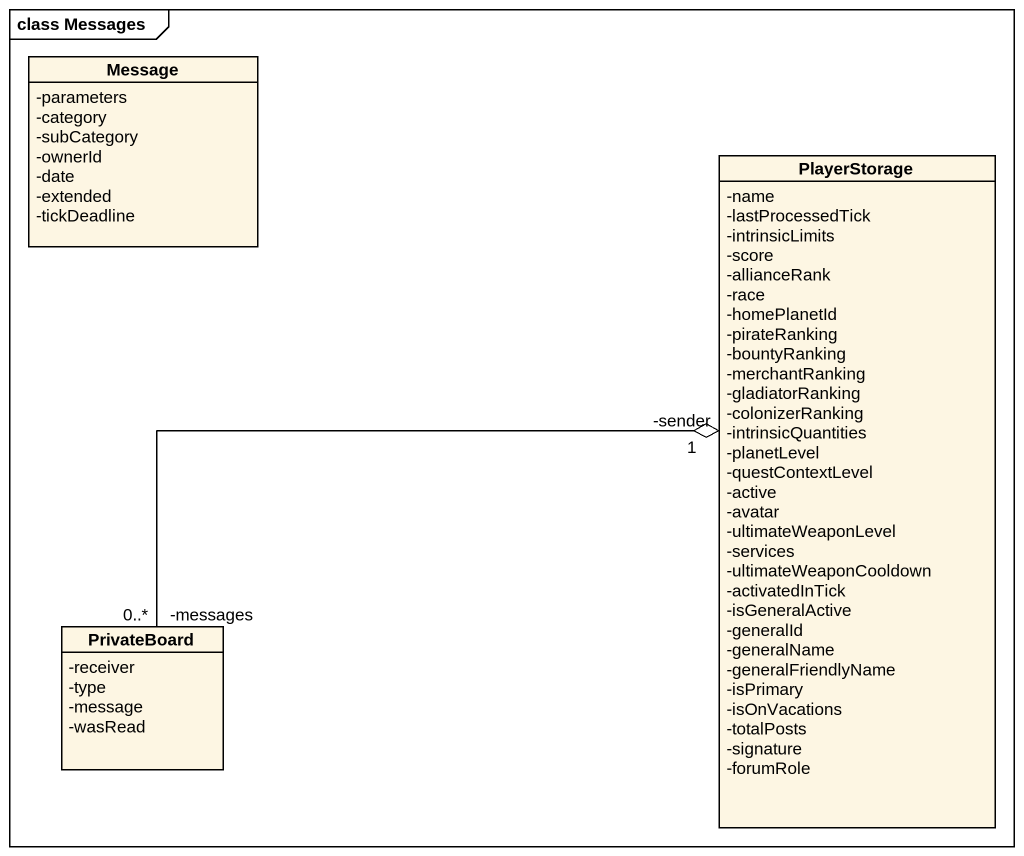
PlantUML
@startuml
mainframe class Messages
hide circle
hide empty members
skinparam classAttributeIconSize 0
class Message {
  -parameters
  -category
  -subCategory
  -ownerId
  -date
  -extended
  -tickDeadline
}
class PlayerStorage {
  -name
  -lastProcessedTick
  -intrinsicLimits
  -score
  -allianceRank
  -race
  -homePlanetId
  -pirateRanking
  -bountyRanking
  -merchantRanking
  -gladiatorRanking
  -colonizerRanking
  -intrinsicQuantities
  -planetLevel
  -questContextLevel
  -active
  -avatar
  -ultimateWeaponLevel
  -services
  -ultimateWeaponCooldown
  -activatedInTick
  -isGeneralActive
  -generalId
  -generalName
  -generalFriendlyName
  -isPrimary
  -isOnVacations
  -totalPosts
  -signature
  -forumRole
}
class PrivateBoard {
  -receiver
  -type
  -message
  -wasRead
}
PlayerStorage "-sender\n1" o-left- "-messages\n0..*" PrivateBoard
@enduml
